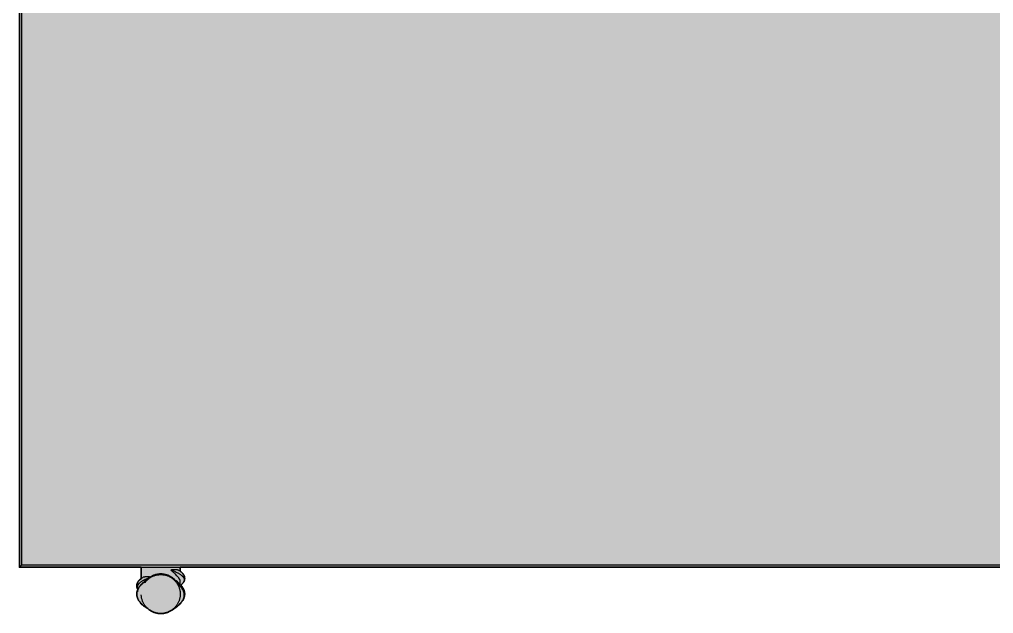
# Model space of a CAD drawing. Header units: millimetres. Extents: x -8 to 1608, y -703 to 404.
# Drawn here: x -7.9 to 392.1, y -703.2 to -459.2 of the extents above; entities that cross this region are included whole.
import ezdxf

# ---------------------------------------------------------------- set-up
doc = ezdxf.new("R2010")
doc.units = ezdxf.units.MM
doc.layers.add('Blocks', color=7, linetype='Continuous')
doc.layers.add('Blocks$Fill', color=7, linetype='Continuous', true_color=0xffffff)
doc.layers.add('Blocks$Inner', color=7, linetype='Continuous', lineweight=25, true_color=0x007f00)
doc.layers.add('Blocks$Outline', color=7, linetype='Continuous', lineweight=35, true_color=0xff3f3f)

# ---------------------------------------------------------------- blocks, each defined once
blk = doc.blocks.new('Rebar Coffee Table Top')
at = {"layer": 'Blocks$Fill'}
blk.add_hatch(color=256, dxfattribs=at).paths.add_polyline_path([(294.87, -252.79), (244.87, -252.79), (244.87, 197.21), (294.87, 197.21), (294.87, 198.65), (294.6, 198.85), (294.47, 198.96), (294.34, 199.07), (294.22, 199.18), (294.1, 199.3), (293.98, 199.42), (293.87, 199.54), (293.76, 199.67), (293.66, 199.8), (293.56, 199.94), (293.47, 200.08), (293.44, 200.13), (293.41, 200.18), (293.35, 200.28), (293.31, 200.37), (293.27, 200.46), (293.23, 200.55), (293.19, 200.64), (293.16, 200.73), (293.13, 200.83), (293.11, 200.92), (293.09, 201.02), (293.07, 201.12), (293.05, 201.21), (293.04, 201.31), (293.03, 201.41), (293.03, 201.51), (293.02, 201.6), (293.03, 201.7), (293.03, 201.8), (293.04, 201.9), (293.05, 202), (293.07, 202.09), (293.09, 202.19), (293.11, 202.29), (293.13, 202.38), (293.16, 202.48), (293.19, 202.57), (293.23, 202.66), (293.27, 202.75), (293.31, 202.84), (293.36, 202.94), (293.41, 203.03), (293.46, 203.12), (293.52, 203.22), (293.58, 203.31), (293.65, 203.41), (293.73, 203.51), (293.81, 203.6), (293.89, 203.7), (294, 203.82), (294.11, 203.93), (294.23, 204.04), (294.71, 204.44), (294.5, 204.67), (294.4, 204.79), (294.3, 204.92), (294.24, 205), (294.02, 205.29), (293.91, 205.46), (293.8, 205.63), (293.7, 205.8), (293.6, 205.98), (293.52, 206.16), (293.43, 206.34), (293.36, 206.53), (293.29, 206.72), (293.22, 206.91), (293.18, 207.05), (293.14, 207.19), (293.11, 207.33), (293.09, 207.48), (293.06, 207.62), (293.05, 207.77), (293.03, 207.91), (293.03, 208.06), (293.02, 208.21), (293.03, 208.35), (293.03, 208.5), (293.05, 208.64), (293.06, 208.79), (293.09, 208.94), (293.11, 209.08), (293.14, 209.22), (293.18, 209.36), (293.22, 209.5), (293.27, 209.65), (293.32, 209.8), (293.38, 209.94), (293.44, 210.09), (293.52, 210.27), (293.61, 210.45), (293.71, 210.62), (293.81, 210.79), (293.91, 210.96), (294.02, 211.12), (294.14, 211.28), (294.25, 211.44), (294.37, 211.59), (294.56, 211.81), (294.75, 212.03), (294.95, 212.24), (295.15, 212.45), (295.36, 212.65), (295.58, 212.85), (295.8, 213.04), (296.02, 213.22), (296.52, 213.61), (297.53, 214.32), (298.04, 214.65), (298.58, 214.96), (298.87, 215.14), (299.11, 215.27), (299.36, 215.4), (299.61, 215.52), (299.87, 215.62), (300.13, 215.72), (300.4, 215.81), (300.66, 215.9), (300.93, 215.97), (301.2, 216.03), (301.48, 216.08), (301.75, 216.13), (302.03, 216.16), (302.31, 216.19), (302.59, 216.2), (302.87, 216.21), (303.15, 216.2), (303.43, 216.19), (303.7, 216.16), (303.98, 216.13), (304.26, 216.08), (304.53, 216.03), (304.8, 215.97), (305.07, 215.9), (305.34, 215.81), (305.6, 215.72), (305.86, 215.62), (306.12, 215.51), (306.37, 215.4), (306.62, 215.27), (306.87, 215.13), (307.11, 214.99), (307.16, 214.96), (307.69, 214.65), (308.21, 214.32), (308.72, 213.98), (309.21, 213.61), (309.72, 213.22), (309.94, 213.04), (310.16, 212.85), (310.37, 212.65), (310.58, 212.45), (310.78, 212.24), (310.98, 212.03), (311.18, 211.81), (311.36, 211.59), (311.48, 211.44), (311.6, 211.28), (311.71, 211.12), (311.82, 210.96), (311.93, 210.79), (312.03, 210.62), (312.12, 210.45), (312.21, 210.27), (312.3, 210.09), (312.36, 209.94), (312.41, 209.8), (312.47, 209.65), (312.51, 209.5), (312.55, 209.36), (312.59, 209.22), (312.62, 209.08), (312.65, 208.94), (312.67, 208.79), (312.69, 208.64), (312.7, 208.5), (312.71, 208.35), (312.71, 208.21), (312.71, 208.06), (312.7, 207.91), (312.69, 207.77), (312.67, 207.62), (312.65, 207.48), (312.62, 207.33), (312.59, 207.19), (312.55, 207.05), (312.51, 206.91), (312.45, 206.72), (312.38, 206.53), (312.3, 206.34), (312.24, 206.21), (312.34, 206.04), (312.39, 205.95), (312.44, 205.87), (312.48, 205.78), (312.51, 205.69), (312.55, 205.6), (312.58, 205.5), (312.61, 205.41), (312.63, 205.31), (312.65, 205.22), (312.67, 205.12), (312.68, 205.03), (312.7, 204.93), (312.7, 204.83), (312.71, 204.73), (312.71, 204.64), (312.71, 204.54), (312.7, 204.44), (312.69, 204.34), (312.68, 204.24), (312.67, 204.15), (312.65, 204.05), (312.63, 203.96), (312.6, 203.86), (312.57, 203.77), (312.54, 203.68), (312.51, 203.58), (312.47, 203.49), (312.43, 203.41), (312.38, 203.32), (312.33, 203.23), (312.3, 203.17), (312.27, 203.11), (312.17, 202.98), (312.07, 202.84), (311.97, 202.71), (311.86, 202.58), (311.75, 202.45), (311.64, 202.33), (311.52, 202.22), (311.4, 202.1), (311.27, 201.99), (311.14, 201.89), (311, 201.79), (310.87, 201.69), (310.87, 197.21), (978.87, 197.21), (978.87, 201.69), (978.6, 201.89), (978.47, 201.99), (978.34, 202.1), (978.22, 202.22), (978.1, 202.33), (977.98, 202.45), (977.87, 202.58), (977.76, 202.71), (977.66, 202.84), (977.56, 202.98), (977.47, 203.11), (977.44, 203.17), (977.41, 203.22), (977.4, 203.23), (977.35, 203.32), (977.31, 203.41), (977.27, 203.49), (977.23, 203.58), (977.19, 203.68), (977.16, 203.77), (977.13, 203.86), (977.11, 203.96), (977.09, 204.05), (977.07, 204.15), (977.05, 204.24), (977.04, 204.34), (977.03, 204.44), (977.03, 204.54), (977.02, 204.64), (977.03, 204.73), (977.03, 204.83), (977.04, 204.93), (977.05, 205.03), (977.06, 205.12), (977.08, 205.22), (977.1, 205.31), (977.13, 205.41), (977.16, 205.5), (977.19, 205.6), (977.22, 205.69), (977.26, 205.78), (977.3, 205.87), (977.34, 205.95), (977.39, 206.04), (977.44, 206.13), (977.49, 206.21), (977.36, 206.53), (977.29, 206.72), (977.22, 206.91), (977.18, 207.05), (977.14, 207.19), (977.11, 207.33), (977.09, 207.48), (977.06, 207.62), (977.05, 207.77), (977.03, 207.91), (977.03, 208.06), (977.02, 208.21), (977.03, 208.35), (977.03, 208.5), (977.05, 208.64), (977.06, 208.79), (977.09, 208.94), (977.11, 209.08), (977.14, 209.22), (977.18, 209.36), (977.22, 209.5), (977.27, 209.65), (977.32, 209.8), (977.38, 209.94), (977.44, 210.09), (977.52, 210.27), (977.61, 210.45), (977.71, 210.62), (977.81, 210.79), (977.91, 210.96), (978.02, 211.12), (978.14, 211.28), (978.25, 211.44), (978.37, 211.59), (978.56, 211.81), (978.75, 212.03), (978.95, 212.24), (979.15, 212.45), (979.36, 212.65), (979.58, 212.85), (979.8, 213.04), (980.02, 213.22), (980.52, 213.61), (981.53, 214.32), (982.04, 214.65), (982.58, 214.96), (982.87, 215.13), (983.11, 215.27), (983.36, 215.4), (983.61, 215.51), (983.87, 215.62), (984.13, 215.72), (984.4, 215.81), (984.66, 215.9), (984.93, 215.97), (985.2, 216.03), (985.48, 216.08), (985.75, 216.13), (986.03, 216.16), (986.31, 216.19), (986.59, 216.2), (986.87, 216.21), (987.15, 216.2), (987.42, 216.19), (987.7, 216.16), (987.98, 216.13), (988.26, 216.08), (988.53, 216.03), (988.8, 215.97), (989.07, 215.9), (989.34, 215.81), (989.6, 215.72), (989.86, 215.62), (990.12, 215.52), (990.37, 215.4), (990.62, 215.27), (990.87, 215.14), (991.11, 214.99), (991.16, 214.96), (991.69, 214.65), (992.21, 214.32), (992.72, 213.98), (993.21, 213.61), (993.72, 213.22), (993.94, 213.04), (994.16, 212.85), (994.37, 212.65), (994.58, 212.45), (994.78, 212.24), (994.98, 212.03), (995.18, 211.81), (995.36, 211.59), (995.48, 211.44), (995.6, 211.28), (995.71, 211.12), (995.82, 210.96), (995.93, 210.79), (996.03, 210.62), (996.12, 210.45), (996.21, 210.27), (996.3, 210.09), (996.36, 209.94), (996.41, 209.8), (996.47, 209.65), (996.51, 209.5), (996.55, 209.36), (996.59, 209.22), (996.62, 209.08), (996.65, 208.94), (996.67, 208.79), (996.69, 208.64), (996.7, 208.5), (996.71, 208.35), (996.71, 208.21), (996.71, 208.06), (996.7, 207.91), (996.69, 207.77), (996.67, 207.62), (996.65, 207.48), (996.62, 207.33), (996.59, 207.19), (996.55, 207.05), (996.51, 206.91), (996.45, 206.72), (996.38, 206.53), (996.3, 206.34), (996.22, 206.16), (996.13, 205.98), (996.03, 205.8), (995.93, 205.63), (995.83, 205.46), (995.71, 205.29), (995.49, 205), (995.34, 204.79), (995.24, 204.67), (995.13, 204.55), (995.03, 204.44), (995.51, 204.04), (995.62, 203.93), (995.74, 203.82), (995.84, 203.7), (995.93, 203.6), (996.01, 203.51), (996.08, 203.41), (996.15, 203.31), (996.21, 203.22), (996.27, 203.12), (996.33, 203.03), (996.38, 202.94), (996.43, 202.84), (996.47, 202.75), (996.51, 202.66), (996.54, 202.57), (996.57, 202.48), (996.6, 202.38), (996.63, 202.29), (996.65, 202.19), (996.67, 202.09), (996.68, 202), (996.69, 201.9), (996.7, 201.8), (996.71, 201.7), (996.71, 201.6), (996.71, 201.51), (996.7, 201.41), (996.7, 201.31), (996.68, 201.21), (996.67, 201.12), (996.65, 201.02), (996.63, 200.92), (996.6, 200.83), (996.57, 200.73), (996.54, 200.64), (996.51, 200.55), (996.47, 200.46), (996.43, 200.37), (996.38, 200.28), (996.33, 200.18), (996.27, 200.08), (996.17, 199.94), (996.07, 199.8), (995.97, 199.67), (995.86, 199.54), (995.75, 199.42), (995.64, 199.3), (995.52, 199.18), (995.4, 199.07), (995.27, 198.96), (995.14, 198.85), (995, 198.75), (994.87, 198.65), (994.87, 197.21), (1044.87, 197.21), (1044.87, -252.79), (994.87, -252.79), (994.87, -257.44), (995.15, -257.65), (995.27, -257.75), (995.39, -257.85), (995.51, -257.96), (995.62, -258.07), (995.74, -258.18), (995.84, -258.3), (995.93, -258.4), (996.01, -258.49), (996.08, -258.59), (996.15, -258.69), (996.21, -258.78), (996.27, -258.88), (996.33, -258.97), (996.38, -259.06), (996.43, -259.16), (996.47, -259.25), (996.51, -259.34), (996.54, -259.43), (996.57, -259.52), (996.6, -259.62), (996.63, -259.71), (996.65, -259.81), (996.67, -259.91), (996.68, -260), (996.69, -260.1), (996.7, -260.2), (996.71, -260.3), (996.71, -260.4), (996.71, -260.49), (996.7, -260.59), (996.7, -260.69), (996.68, -260.79), (996.67, -260.88), (996.65, -260.98), (996.63, -261.08), (996.6, -261.17), (996.57, -261.27), (996.54, -261.36), (996.51, -261.45), (996.47, -261.54), (996.43, -261.63), (996.38, -261.72), (996.33, -261.8), (996.28, -261.89), (996.38, -262.12), (996.45, -262.3), (996.51, -262.5), (996.55, -262.64), (996.59, -262.78), (996.62, -262.92), (996.65, -263.06), (996.67, -263.21), (996.69, -263.36), (996.7, -263.5), (996.71, -263.65), (996.71, -263.79), (996.71, -263.94), (996.7, -264.09), (996.69, -264.23), (996.67, -264.38), (996.65, -264.52), (996.62, -264.67), (996.59, -264.81), (996.55, -264.95), (996.51, -265.09), (996.47, -265.24), (996.41, -265.39), (996.36, -265.53), (996.3, -265.67), (996.21, -265.86), (996.12, -266.03), (996.03, -266.21), (995.93, -266.38), (995.82, -266.55), (995.71, -266.71), (995.6, -266.87), (995.48, -267.03), (995.36, -267.18), (995.18, -267.4), (994.98, -267.62), (994.78, -267.83), (994.58, -268.04), (994.37, -268.24), (994.16, -268.43), (993.94, -268.62), (993.72, -268.81), (992.42, -269.55), (992.01, -269.92), (991.79, -270.1), (991.57, -270.27), (991.34, -270.43), (991.11, -270.58), (990.87, -270.72), (990.62, -270.86), (990.37, -270.98), (990.12, -271.1), (989.86, -271.21), (989.6, -271.31), (989.34, -271.4), (989.07, -271.48), (988.8, -271.56), (988.53, -271.62), (988.26, -271.67), (987.98, -271.72), (987.7, -271.75), (987.42, -271.77), (987.15, -271.79), (986.87, -271.79), (986.59, -271.79), (986.31, -271.77), (986.03, -271.75), (985.75, -271.72), (985.48, -271.67), (985.2, -271.62), (984.93, -271.56), (984.66, -271.48), (984.4, -271.4), (984.13, -271.31), (983.87, -271.21), (983.61, -271.1), (983.36, -270.98), (983.11, -270.86), (982.87, -270.72), (982.63, -270.58), (982.58, -270.54), (982.04, -270.24), (981.53, -269.91), (981.02, -269.56), (980.52, -269.2), (980.02, -268.81), (979.8, -268.62), (979.58, -268.43), (979.36, -268.24), (979.15, -268.04), (978.95, -267.83), (978.75, -267.62), (978.56, -267.4), (978.37, -267.18), (978.25, -267.03), (978.14, -266.87), (978.02, -266.71), (977.91, -266.55), (977.81, -266.38), (977.71, -266.21), (977.61, -266.03), (977.52, -265.86), (977.44, -265.67), (977.38, -265.53), (977.32, -265.39), (977.27, -265.24), (977.22, -265.09), (977.18, -264.95), (977.14, -264.81), (977.11, -264.67), (977.09, -264.52), (977.06, -264.38), (977.05, -264.23), (977.03, -264.09), (977.03, -263.94), (977.02, -263.79), (977.03, -263.65), (977.03, -263.5), (977.05, -263.36), (977.06, -263.21), (977.09, -263.06), (977.11, -262.92), (977.14, -262.78), (977.18, -262.64), (977.22, -262.5), (977.29, -262.3), (977.36, -262.12), (977.43, -261.93), (977.52, -261.75), (977.6, -261.57), (977.7, -261.39), (977.8, -261.21), (977.91, -261.04), (978.02, -260.88), (978.14, -260.72), (978.25, -260.56), (978.37, -260.41), (978.56, -260.19), (978.62, -260.12), (978.38, -259.93), (978.26, -259.83), (978.15, -259.72), (978.04, -259.61), (977.93, -259.5), (977.83, -259.38), (977.74, -259.26), (977.64, -259.14), (977.55, -259.01), (977.47, -258.89), (977.4, -258.77), (977.35, -258.68), (977.31, -258.59), (977.27, -258.5), (977.23, -258.41), (977.19, -258.32), (977.16, -258.23), (977.13, -258.13), (977.11, -258.04), (977.09, -257.94), (977.07, -257.85), (977.05, -257.75), (977.04, -257.65), (977.03, -257.55), (977.03, -257.46), (977.02, -257.36), (977.03, -257.26), (977.03, -257.16), (977.04, -257.06), (977.05, -256.97), (977.07, -256.87), (977.09, -256.77), (977.11, -256.68), (977.13, -256.58), (977.16, -256.49), (977.19, -256.39), (977.23, -256.3), (977.27, -256.21), (977.31, -256.12), (977.36, -256.03), (977.41, -255.93), (977.46, -255.84), (977.52, -255.75), (977.58, -255.66), (977.65, -255.56), (977.73, -255.46), (977.81, -255.36), (977.89, -255.27), (978, -255.15), (978.11, -255.03), (978.23, -254.92), (978.35, -254.82), (978.47, -254.71), (978.59, -254.61), (978.78, -254.47), (978.87, -254.41), (978.87, -252.79), (310.87, -252.79), (310.87, -254.41), (311.15, -254.61), (311.27, -254.71), (311.39, -254.82), (311.51, -254.92), (311.62, -255.03), (311.74, -255.15), (311.84, -255.27), (311.93, -255.36), (312.01, -255.46), (312.08, -255.56), (312.15, -255.66), (312.21, -255.75), (312.27, -255.84), (312.33, -255.93), (312.38, -256.03), (312.43, -256.12), (312.47, -256.21), (312.51, -256.3), (312.54, -256.39), (312.57, -256.49), (312.6, -256.58), (312.63, -256.68), (312.65, -256.77), (312.67, -256.87), (312.68, -256.97), (312.69, -257.06), (312.7, -257.16), (312.71, -257.26), (312.71, -257.36), (312.71, -257.46), (312.7, -257.55), (312.7, -257.65), (312.68, -257.75), (312.67, -257.85), (312.65, -257.94), (312.63, -258.04), (312.6, -258.13), (312.57, -258.23), (312.54, -258.32), (312.51, -258.41), (312.47, -258.5), (312.43, -258.59), (312.38, -258.68), (312.33, -258.77), (312.27, -258.89), (312.18, -259.01), (312.09, -259.14), (312, -259.26), (311.9, -259.38), (311.8, -259.5), (311.69, -259.61), (311.59, -259.72), (311.47, -259.83), (311.36, -259.93), (311.24, -260.03), (311.12, -260.12), (311.36, -260.41), (311.48, -260.56), (311.6, -260.72), (311.71, -260.88), (311.83, -261.04), (311.93, -261.21), (312.03, -261.39), (312.13, -261.57), (312.22, -261.75), (312.3, -261.93), (312.38, -262.12), (312.45, -262.3), (312.51, -262.5), (312.55, -262.64), (312.59, -262.78), (312.62, -262.92), (312.65, -263.06), (312.67, -263.21), (312.69, -263.36), (312.7, -263.5), (312.71, -263.65), (312.71, -263.79), (312.71, -263.94), (312.7, -264.09), (312.69, -264.23), (312.67, -264.38), (312.65, -264.52), (312.62, -264.67), (312.59, -264.81), (312.55, -264.95), (312.51, -265.09), (312.47, -265.24), (312.41, -265.39), (312.36, -265.53), (312.3, -265.67), (312.21, -265.86), (312.12, -266.03), (312.03, -266.21), (311.93, -266.38), (311.82, -266.55), (311.71, -266.71), (311.6, -266.87), (311.48, -267.03), (311.36, -267.18), (311.18, -267.4), (310.98, -267.62), (310.78, -267.83), (310.58, -268.04), (310.37, -268.24), (310.16, -268.43), (309.94, -268.62), (309.72, -268.81), (309.21, -269.2), (308.21, -269.91), (307.69, -270.24), (307.16, -270.54), (306.87, -270.72), (306.62, -270.86), (306.37, -270.98), (306.12, -271.1), (305.86, -271.21), (305.6, -271.31), (305.34, -271.4), (305.07, -271.48), (304.8, -271.56), (304.53, -271.62), (304.26, -271.67), (303.98, -271.72), (303.7, -271.75), (303.43, -271.77), (303.15, -271.79), (302.87, -271.79), (302.59, -271.79), (302.31, -271.77), (302.03, -271.75), (301.75, -271.72), (301.48, -271.67), (301.2, -271.62), (300.93, -271.56), (300.66, -271.48), (300.4, -271.4), (300.13, -271.31), (299.87, -271.21), (299.61, -271.1), (299.36, -270.98), (299.11, -270.86), (298.87, -270.72), (298.63, -270.58), (298.4, -270.43), (298.17, -270.27), (297.94, -270.1), (297.73, -269.92), (297.52, -269.74), (297.31, -269.55), (296.02, -268.81), (295.8, -268.62), (295.58, -268.43), (295.36, -268.24), (295.15, -268.04), (294.95, -267.83), (294.75, -267.62), (294.56, -267.4), (294.37, -267.18), (294.25, -267.03), (294.14, -266.87), (294.02, -266.71), (293.91, -266.55), (293.81, -266.38), (293.71, -266.21), (293.61, -266.03), (293.52, -265.86), (293.44, -265.67), (293.38, -265.53), (293.32, -265.39), (293.27, -265.24), (293.22, -265.09), (293.18, -264.95), (293.14, -264.81), (293.11, -264.67), (293.09, -264.52), (293.06, -264.38), (293.05, -264.23), (293.03, -264.09), (293.03, -263.94), (293.02, -263.79), (293.03, -263.65), (293.03, -263.5), (293.05, -263.36), (293.06, -263.21), (293.09, -263.06), (293.11, -262.92), (293.14, -262.78), (293.18, -262.64), (293.22, -262.5), (293.29, -262.3), (293.36, -262.12), (293.43, -261.93), (293.45, -261.89), (293.35, -261.72), (293.31, -261.63), (293.27, -261.54), (293.23, -261.45), (293.19, -261.36), (293.16, -261.27), (293.13, -261.17), (293.11, -261.08), (293.09, -260.98), (293.07, -260.88), (293.05, -260.79), (293.04, -260.69), (293.03, -260.59), (293.03, -260.49), (293.02, -260.4), (293.03, -260.3), (293.03, -260.2), (293.04, -260.1), (293.05, -260), (293.07, -259.91), (293.09, -259.81), (293.11, -259.71), (293.13, -259.62), (293.16, -259.52), (293.19, -259.43), (293.23, -259.34), (293.27, -259.25), (293.31, -259.16), (293.36, -259.06), (293.41, -258.97), (293.46, -258.88), (293.52, -258.78), (293.58, -258.69), (293.65, -258.59), (293.73, -258.49), (293.81, -258.4), (293.89, -258.3), (294, -258.18), (294.11, -258.07), (294.23, -257.96), (294.35, -257.85), (294.47, -257.75), (294.59, -257.65), (294.78, -257.51), (294.87, -257.44)], flags=0)
at = {"layer": 'Blocks$Inner'}
for p, q in [((294.87, -257.44), (294.87, -252.79)), ((310.87, -254.41), (310.87, -252.79))]:
    blk.add_line(p, q, dxfattribs=at)
for points in [[(245.87, -251.79), (245.87, 196.21), (244.87, 197.21), (244.87, -252.79), (1044.87, -252.79)], [(244.87, -252.79), (245.87, -251.79), (1043.87, -251.79)], [(308.86, -258.12), (308.66, -257.92), (308.46, -257.73), (308.25, -257.54), (308.04, -257.37), (307.82, -257.19), (307.59, -257.03), (307.36, -256.87), (307.12, -256.73), (306.88, -256.59), (306.63, -256.45), (306.38, -256.33), (306.13, -256.22), (305.87, -256.11), (305.61, -256.01), (305.34, -255.92), (305.08, -255.84), (304.81, -255.77), (304.53, -255.71), (304.26, -255.66), (303.98, -255.62), (303.7, -255.59), (303.43, -255.56), (303.15, -255.55), (302.87, -255.54), (302.59, -255.55), (302.32, -255.56), (302.05, -255.58), (301.78, -255.62), (301.51, -255.66), (301.24, -255.71), (300.97, -255.77), (300.7, -255.83), (300.44, -255.91), (300.18, -255.99), (299.92, -256.09), (299.67, -256.19), (299.42, -256.3), (299.17, -256.42), (298.93, -256.54), (298.69, -256.68), (298.46, -256.82), (298.29, -256.78), (298.12, -256.75), (297.95, -256.73), (297.77, -256.71), (297.6, -256.69), (297.43, -256.68), (297.26, -256.68), (297.08, -256.69), (296.91, -256.7), (296.74, -256.71), (296.57, -256.73), (296.39, -256.76), (296.22, -256.8), (296.06, -256.84), (295.89, -256.88), (295.72, -256.93), (295.56, -256.99), (295.38, -257.1), (295.17, -257.23), (294.97, -257.37), (294.78, -257.51), (294.59, -257.65), (294.47, -257.75), (294.35, -257.85), (294.23, -257.96), (294.11, -258.07), (294, -258.18), (293.89, -258.3), (293.81, -258.4), (293.73, -258.49), (293.65, -258.59), (293.58, -258.69), (293.52, -258.78), (293.46, -258.88), (293.41, -258.97), (293.36, -259.06), (293.31, -259.16), (293.27, -259.25), (293.23, -259.34), (293.19, -259.43), (293.16, -259.52), (293.13, -259.62), (293.11, -259.71), (293.09, -259.81), (293.07, -259.91), (293.05, -260), (293.04, -260.1), (293.03, -260.2), (293.03, -260.3), (293.02, -260.4), (293.03, -260.49), (293.03, -260.59), (293.04, -260.69), (293.05, -260.79), (293.07, -260.88), (293.09, -260.98), (293.11, -261.08), (293.13, -261.17), (293.16, -261.27), (293.19, -261.36), (293.23, -261.45), (293.27, -261.54), (293.31, -261.63), (293.35, -261.72), (293.4, -261.8), (293.42, -261.85), (293.45, -261.89)], [(293.43, -262.85), (293.45, -262.69), (293.47, -262.54), (293.49, -262.38), (293.52, -262.22), (293.56, -262.07), (293.6, -261.92), (293.65, -261.77), (293.7, -261.62), (293.76, -261.47), (293.82, -261.33), (293.89, -261.18), (293.96, -261.04), (294.04, -260.9), (294.12, -260.77), (294.21, -260.64), (294.3, -260.51), (294.4, -260.38), (294.5, -260.26), (294.6, -260.14), (294.71, -260.02), (294.82, -259.91), (294.94, -259.8), (295.06, -259.7), (295.18, -259.6), (295.31, -259.51), (295.44, -259.42), (295.57, -259.33), (295.7, -259.25), (295.84, -259.17), (295.98, -259.1), (296.13, -259.03), (296.27, -258.97), (296.42, -258.91), (296.57, -258.86), (296.75, -258.64), (296.93, -258.43), (297.12, -258.23), (297.32, -258.03), (297.52, -257.84), (297.73, -257.66), (297.95, -257.48), (298.17, -257.32), (298.4, -257.16), (298.64, -257), (298.87, -256.86), (299.12, -256.73), (299.37, -256.6), (299.62, -256.48), (299.88, -256.37), (300.14, -256.27), (300.4, -256.18), (300.67, -256.1), (300.94, -256.03), (301.21, -255.97), (301.49, -255.91), (301.76, -255.87), (302.04, -255.84), (302.32, -255.81), (302.6, -255.8), (302.87, -255.79), (303.15, -255.8), (303.43, -255.81), (303.71, -255.84), (303.99, -255.87), (304.26, -255.92), (304.54, -255.97), (304.81, -256.03), (305.08, -256.11), (305.35, -256.19), (305.61, -256.28), (305.87, -256.38), (306.13, -256.49), (306.38, -256.61), (306.63, -256.73), (306.87, -256.87), (307.11, -257.01), (307.35, -257.16), (307.57, -257.33), (307.8, -257.49), (308.01, -257.67), (308.22, -257.85), (308.43, -258.04), (308.63, -258.24), (308.82, -258.44), (309, -258.66), (309.17, -258.87), (309.34, -259.1), (309.5, -259.32), (309.65, -259.56), (309.8, -259.8), (309.93, -260.04), (310.06, -260.29), (310.18, -260.54), (310.29, -260.8), (310.39, -261.06), (310.48, -261.33), (310.56, -261.59), (310.63, -261.86), (310.69, -262.13), (310.75, -262.41), (310.79, -262.68), (310.82, -262.96), (310.85, -263.24), (310.86, -263.52), (310.87, -263.8), (310.86, -264.08), (310.85, -264.36), (310.82, -264.63), (310.79, -264.91), (310.75, -265.19), (310.69, -265.46), (310.63, -265.73), (310.56, -266), (310.47, -266.27), (310.38, -266.53), (310.28, -266.79), (310.17, -267.05), (310.06, -267.3), (309.93, -267.55), (309.79, -267.8), (309.65, -268.04), (309.5, -268.27), (309.34, -268.5), (309.17, -268.72), (308.99, -268.94), (308.81, -269.15), (308.62, -269.35), (308.42, -269.55), (308.22, -269.74), (308.01, -269.92), (307.79, -270.1), (307.57, -270.27), (307.34, -270.43), (307.11, -270.58), (306.87, -270.72), (306.62, -270.86), (306.37, -270.98), (306.12, -271.1), (305.86, -271.21), (305.6, -271.31), (305.34, -271.4), (305.07, -271.48), (304.8, -271.56), (304.53, -271.62), (304.26, -271.67), (303.98, -271.72), (303.7, -271.75), (303.43, -271.77), (303.15, -271.79), (302.87, -271.79), (302.59, -271.79), (302.31, -271.77), (302.03, -271.75), (301.75, -271.72), (301.48, -271.67), (301.2, -271.62), (300.93, -271.56), (300.66, -271.48), (300.4, -271.4), (300.13, -271.31), (299.87, -271.21), (299.61, -271.1), (299.36, -270.98), (299.11, -270.86), (298.87, -270.72), (298.63, -270.58), (298.4, -270.43), (298.17, -270.27), (297.94, -270.1), (297.73, -269.92), (297.52, -269.74), (297.31, -269.55), (297.11, -269.35), (296.92, -269.15), (296.74, -268.94), (296.56, -268.72), (296.4, -268.5), (296.24, -268.27), (296.08, -268.04), (295.94, -267.8), (295.81, -267.55), (295.68, -267.3), (295.56, -267.05), (295.45, -266.79), (295.35, -266.53), (295.26, -266.27), (295.18, -266), (295.11, -265.73), (295.04, -265.46), (294.99, -265.19), (294.95, -264.91), (294.91, -264.63), (294.89, -264.36), (294.87, -264.08)], [(310.87, -259.84), (310.87, -259.04), (310.86, -258.72), (310.85, -258.61), (310.83, -258.49), (310.82, -258.42), (310.81, -258.35), (310.8, -258.29), (310.67, -257.88), (310.64, -257.81), (310.61, -257.74), (310.57, -257.67), (310.53, -257.59), (310.48, -257.51), (310.43, -257.43), (310.35, -257.3), (310.26, -257.17), (310.16, -257.03), (310.05, -256.9), (309.93, -256.75), (309.81, -256.6), (309.53, -256.28), (308.89, -255.61), (308.53, -255.27), (308.23, -255.02), (307.95, -254.76), (307.67, -254.48), (307.4, -254.2), (307.15, -253.91), (307.15, -253.91), (307.15, -253.91), (307.15, -253.9), (307.15, -253.9), (307.15, -253.9), (307.15, -253.9), (307.15, -253.9), (307.15, -253.89), (307.15, -253.89), (307.15, -253.89), (307.15, -253.89), (307.15, -253.89), (307.15, -253.89), (307.15, -253.88), (307.15, -253.88), (307.15, -253.88), (307.15, -253.88), (307.15, -253.88), (307.15, -253.87), (307.15, -253.87), (307.16, -253.87), (307.16, -253.87), (307.16, -253.87), (307.16, -253.87), (307.16, -253.86), (307.16, -253.86), (307.16, -253.86), (307.16, -253.86), (307.16, -253.86), (307.16, -253.86), (307.17, -253.85), (307.17, -253.85), (307.17, -253.85), (307.17, -253.85), (307.17, -253.85), (307.17, -253.85), (307.18, -253.84), (307.18, -253.84), (307.18, -253.84), (307.18, -253.84), (307.19, -253.83), (307.19, -253.83), (307.2, -253.83), (307.2, -253.82), (307.2, -253.82), (307.21, -253.82), (307.21, -253.82), (307.22, -253.81), (307.22, -253.81), (307.23, -253.81), (307.24, -253.8), (307.25, -253.8), (307.26, -253.79), (307.27, -253.79), (307.29, -253.78), (307.3, -253.78), (307.33, -253.77), (307.36, -253.76), (307.4, -253.75), (307.44, -253.74), (307.48, -253.73), (307.54, -253.72), (307.6, -253.71), (307.72, -253.7), (307.84, -253.69), (307.96, -253.68), (308.19, -253.66), (308.42, -253.65), (308.65, -253.65), (308.88, -253.65), (308.99, -253.66), (309.09, -253.67), (309.19, -253.68), (309.3, -253.69), (309.39, -253.7), (309.49, -253.72), (309.58, -253.73), (309.68, -253.76), (309.75, -253.77), (309.81, -253.79), (309.88, -253.82), (309.95, -253.84), (310.01, -253.87), (310.17, -253.95), (310.36, -254.06), (310.56, -254.19), (310.76, -254.33), (310.96, -254.47), (311.15, -254.61), (311.27, -254.71), (311.39, -254.82), (311.51, -254.92), (311.62, -255.03), (311.74, -255.15), (311.84, -255.27), (311.93, -255.36), (312.01, -255.46), (312.08, -255.56), (312.15, -255.66), (312.21, -255.75), (312.27, -255.84), (312.33, -255.93), (312.38, -256.03), (312.43, -256.12), (312.47, -256.21), (312.51, -256.3), (312.54, -256.39), (312.57, -256.49), (312.6, -256.58), (312.63, -256.68), (312.65, -256.77), (312.67, -256.87), (312.68, -256.97), (312.69, -257.06), (312.7, -257.16), (312.71, -257.26), (312.71, -257.36), (312.71, -257.46), (312.7, -257.55), (312.7, -257.65), (312.68, -257.75), (312.67, -257.85), (312.65, -257.94), (312.63, -258.04), (312.6, -258.13), (312.57, -258.23), (312.54, -258.32), (312.51, -258.41), (312.47, -258.5), (312.43, -258.59), (312.38, -258.68), (312.33, -258.77)], [(307.15, -253.91), (308.8, -254.58), (309.25, -254.79), (309.7, -255.02), (309.91, -255.13), (310.13, -255.25), (310.34, -255.37), (310.55, -255.5), (310.74, -255.63), (310.94, -255.76), (311.12, -255.89), (311.3, -256.03), (311.42, -256.12), (311.53, -256.22), (311.64, -256.31), (311.74, -256.41), (311.84, -256.51), (311.93, -256.61), (312, -256.69), (312.06, -256.77), (312.12, -256.85), (312.18, -256.93), (312.23, -256.99), (312.27, -257.06), (312.31, -257.12), (312.34, -257.19), (312.38, -257.26), (312.4, -257.32), (312.43, -257.37), (312.45, -257.43), (312.47, -257.49), (312.49, -257.55), (312.5, -257.61), (312.5, -258.33), (312.49, -258.39), (312.47, -258.45), (312.45, -258.51), (312.43, -258.57), (312.4, -258.63), (312.38, -258.68), (312.27, -258.89), (312.18, -259.01), (312.09, -259.14), (312, -259.26), (311.9, -259.38), (311.8, -259.5), (311.69, -259.61), (311.59, -259.72), (311.47, -259.83), (311.36, -259.93), (311.24, -260.03), (311.12, -260.12)], [(297.89, -257.21), (297.39, -257.42), (296.94, -257.62), (296.48, -257.83), (296.04, -258.05), (295.82, -258.17), (295.6, -258.29), (295.4, -258.41), (295.19, -258.54), (294.99, -258.66), (294.8, -258.8), (294.61, -258.93), (294.43, -259.07), (294.34, -259.14), (294.26, -259.21), (294.18, -259.28), (294.1, -259.35), (294.02, -259.42), (293.94, -259.5), (293.87, -259.57), (293.8, -259.65), (293.73, -259.73), (293.67, -259.8), (293.61, -259.88), (293.55, -259.97), (293.52, -260), (293.5, -260.05), (293.47, -260.09), (293.45, -260.13), (293.42, -260.17), (293.4, -260.21), (293.38, -260.25), (293.36, -260.3), (293.34, -260.34), (293.32, -260.38), (293.3, -260.42), (293.29, -260.47), (293.27, -260.51), (293.26, -260.56), (293.24, -260.6), (293.23, -260.64), (293.22, -260.69), (293.21, -260.73), (293.2, -260.78), (293.2, -260.82), (293.19, -260.87), (293.19, -260.92), (293.19, -260.96), (293.19, -261.01), (293.19, -261.05), (293.19, -261.1), (293.19, -261.14), (293.2, -261.19), (293.2, -261.24), (293.21, -261.28), (293.22, -261.33), (293.23, -261.37), (293.24, -261.41), (293.26, -261.46), (293.27, -261.5), (293.29, -261.55), (293.3, -261.59), (293.32, -261.63), (293.34, -261.68), (293.36, -261.72), (293.38, -261.76), (293.4, -261.81)], [(298.57, -257.04), (298.14, -257.28), (297.72, -257.54), (297.31, -257.81), (296.91, -258.09), (296.52, -258.38), (296.14, -258.69), (295.76, -259), (295.4, -259.34), (295.05, -259.68), (294.71, -260.03), (294.38, -260.39)], [(298.46, -256.82), (297.89, -257.21), (296.88, -258.12)], [(309.21, -269.2), (309.72, -268.81), (309.94, -268.62), (310.16, -268.43), (310.37, -268.24), (310.58, -268.04), (310.78, -267.83), (310.98, -267.62), (311.18, -267.4), (311.36, -267.18), (311.48, -267.03), (311.6, -266.87), (311.71, -266.71), (311.82, -266.55), (311.93, -266.38), (312.03, -266.21), (312.12, -266.03), (312.21, -265.86), (312.3, -265.67), (312.36, -265.53), (312.41, -265.39), (312.47, -265.24), (312.51, -265.09), (312.55, -264.95), (312.59, -264.81), (312.62, -264.67), (312.65, -264.52), (312.67, -264.38), (312.69, -264.23), (312.7, -264.09), (312.71, -263.94), (312.71, -263.79), (312.71, -263.65), (312.7, -263.5), (312.69, -263.36), (312.67, -263.21), (312.65, -263.06), (312.62, -262.92), (312.59, -262.78), (312.55, -262.64), (312.51, -262.5), (312.45, -262.3), (312.38, -262.12), (312.3, -261.93), (312.22, -261.75), (312.13, -261.57), (312.03, -261.39), (311.93, -261.21), (311.83, -261.04), (311.71, -260.88), (311.6, -260.72), (311.48, -260.56), (311.36, -260.41), (311.18, -260.19), (310.98, -259.97), (310.78, -259.76), (310.58, -259.55), (310.37, -259.35), (310.16, -259.15), (309.94, -258.96), (309.72, -258.78), (309.23, -258.4), (308.73, -258.03), (308.22, -257.69), (307.7, -257.36), (307.16, -257.04)], [(307.16, -270.54), (307.69, -270.24), (308.21, -269.91), (308.72, -269.56), (309.21, -269.2), (309.7, -268.82), (309.91, -268.64), (310.13, -268.45), (310.34, -268.26), (310.55, -268.06), (310.74, -267.86), (310.94, -267.66), (311.13, -267.45), (311.3, -267.23), (311.42, -267.08), (311.53, -266.94), (311.64, -266.78), (311.74, -266.63), (311.84, -266.47), (311.93, -266.31), (312.02, -266.15), (312.11, -265.99), (312.18, -265.82), (312.24, -265.69), (312.29, -265.56), (312.33, -265.43), (312.38, -265.3), (312.41, -265.18), (312.44, -265.05), (312.47, -264.93), (312.49, -264.8), (312.51, -264.67), (312.53, -264.55), (312.54, -264.42), (312.54, -264.29), (312.55, -264.16), (312.54, -264.03), (312.54, -263.91), (312.53, -263.78), (312.51, -263.65), (312.49, -263.52), (312.47, -263.4), (312.44, -263.27), (312.41, -263.15), (312.37, -263.03), (312.33, -262.9), (312.28, -262.78), (312.24, -262.67), (312.18, -262.55), (312.11, -262.38), (312.02, -262.22), (311.93, -262.05), (311.84, -261.9), (311.74, -261.74), (311.64, -261.59), (311.53, -261.43), (311.42, -261.28), (311.3, -261.14), (311.13, -260.92), (310.94, -260.71), (310.74, -260.51), (310.55, -260.3), (309.59, -259.46)], [(294.23, -260.59), (294.13, -260.73), (294.02, -260.88), (293.91, -261.04), (293.8, -261.21), (293.7, -261.39), (293.6, -261.57), (293.52, -261.75), (293.43, -261.93), (293.36, -262.12), (293.29, -262.3), (293.22, -262.5), (293.18, -262.64), (293.14, -262.78), (293.11, -262.92), (293.09, -263.06), (293.06, -263.21), (293.05, -263.36), (293.03, -263.5), (293.03, -263.65), (293.02, -263.79), (293.03, -263.94), (293.03, -264.09), (293.05, -264.23), (293.06, -264.38), (293.09, -264.52), (293.11, -264.67), (293.14, -264.81), (293.18, -264.95), (293.22, -265.09), (293.27, -265.24), (293.32, -265.39), (293.38, -265.53), (293.44, -265.67), (293.52, -265.86), (293.61, -266.03), (293.71, -266.21), (293.81, -266.38), (293.91, -266.55), (294.02, -266.71), (294.14, -266.87), (294.25, -267.03), (294.37, -267.18), (294.56, -267.4), (294.75, -267.62), (294.95, -267.83), (295.15, -268.04), (295.36, -268.24), (295.58, -268.43), (295.8, -268.62), (296.02, -268.81), (297.31, -269.55)]]:
    blk.add_lwpolyline(points, dxfattribs=at)
at = {"layer": 'Blocks$Outline'}
for points in [[(294.87, -252.79), (244.87, -252.79), (244.87, 197.21)], [(294.87, -257.44), (294.87, -252.79)], [(978.87, -252.79), (310.87, -252.79)], [(310.87, -252.79), (310.87, -254.41)], [(310.87, -254.41), (310.96, -254.47), (311.15, -254.61), (311.27, -254.71), (311.39, -254.82), (311.51, -254.92), (311.62, -255.03), (311.74, -255.15), (311.84, -255.27), (311.93, -255.36), (312.01, -255.46), (312.08, -255.56), (312.15, -255.66), (312.21, -255.75), (312.27, -255.84), (312.33, -255.93), (312.38, -256.03), (312.43, -256.12), (312.47, -256.21), (312.51, -256.3), (312.54, -256.39), (312.57, -256.49), (312.6, -256.58), (312.63, -256.68), (312.65, -256.77), (312.67, -256.87), (312.68, -256.97), (312.69, -257.06), (312.7, -257.16), (312.71, -257.26), (312.71, -257.36), (312.71, -257.46), (312.7, -257.55), (312.7, -257.65), (312.68, -257.75), (312.67, -257.85), (312.65, -257.94), (312.63, -258.04), (312.6, -258.13), (312.57, -258.23), (312.54, -258.32), (312.51, -258.41), (312.47, -258.5), (312.43, -258.59), (312.38, -258.68), (312.33, -258.77)], [(293.45, -261.89), (293.42, -261.85), (293.4, -261.8), (293.35, -261.72), (293.31, -261.63), (293.27, -261.54), (293.23, -261.45), (293.19, -261.36), (293.16, -261.27), (293.13, -261.17), (293.11, -261.08), (293.09, -260.98), (293.07, -260.88), (293.05, -260.79), (293.04, -260.69), (293.03, -260.59), (293.03, -260.49), (293.02, -260.4), (293.03, -260.3), (293.03, -260.2), (293.04, -260.1), (293.05, -260), (293.07, -259.91), (293.09, -259.81), (293.11, -259.71), (293.13, -259.62), (293.16, -259.52), (293.19, -259.43), (293.23, -259.34), (293.27, -259.25), (293.31, -259.16), (293.36, -259.06), (293.41, -258.97), (293.46, -258.88), (293.52, -258.78), (293.58, -258.69), (293.65, -258.59), (293.73, -258.49), (293.81, -258.4), (293.89, -258.3), (294, -258.18), (294.11, -258.07), (294.23, -257.96), (294.35, -257.85), (294.47, -257.75), (294.59, -257.65), (294.78, -257.51), (294.87, -257.44)], [(312.33, -258.77), (312.27, -258.89), (312.18, -259.01), (312.09, -259.14), (312, -259.26), (311.9, -259.38), (311.8, -259.5), (311.69, -259.61), (311.59, -259.72), (311.47, -259.83), (311.36, -259.93), (311.24, -260.03), (311.12, -260.12)], [(297.31, -269.55), (296.02, -268.81), (295.8, -268.62), (295.58, -268.43), (295.36, -268.24), (295.15, -268.04), (294.95, -267.83), (294.75, -267.62), (294.56, -267.4), (294.37, -267.18), (294.25, -267.03), (294.14, -266.87), (294.02, -266.71), (293.91, -266.55), (293.81, -266.38), (293.71, -266.21), (293.61, -266.03), (293.52, -265.86), (293.44, -265.67), (293.38, -265.53), (293.32, -265.39), (293.27, -265.24), (293.22, -265.09), (293.18, -264.95), (293.14, -264.81), (293.11, -264.67), (293.09, -264.52), (293.06, -264.38), (293.05, -264.23), (293.03, -264.09), (293.03, -263.94), (293.02, -263.79), (293.03, -263.65), (293.03, -263.5), (293.05, -263.36), (293.06, -263.21), (293.09, -263.06), (293.11, -262.92), (293.14, -262.78), (293.18, -262.64), (293.22, -262.5), (293.29, -262.3), (293.36, -262.12), (293.43, -261.93), (293.45, -261.89)], [(311.12, -260.12), (311.18, -260.19), (311.36, -260.41), (311.48, -260.56), (311.6, -260.72), (311.71, -260.88), (311.83, -261.04), (311.93, -261.21), (312.03, -261.39), (312.13, -261.57), (312.22, -261.75), (312.3, -261.93), (312.38, -262.12), (312.45, -262.3), (312.51, -262.5), (312.55, -262.64), (312.59, -262.78), (312.62, -262.92), (312.65, -263.06), (312.67, -263.21), (312.69, -263.36), (312.7, -263.5), (312.71, -263.65), (312.71, -263.79), (312.71, -263.94), (312.7, -264.09), (312.69, -264.23), (312.67, -264.38), (312.65, -264.52), (312.62, -264.67), (312.59, -264.81), (312.55, -264.95), (312.51, -265.09), (312.47, -265.24), (312.41, -265.39), (312.36, -265.53), (312.3, -265.67), (312.21, -265.86), (312.12, -266.03), (312.03, -266.21), (311.93, -266.38), (311.82, -266.55), (311.71, -266.71), (311.6, -266.87), (311.48, -267.03), (311.36, -267.18), (311.18, -267.4), (310.98, -267.62), (310.78, -267.83), (310.58, -268.04), (310.37, -268.24), (310.16, -268.43), (309.94, -268.62), (309.72, -268.81), (309.21, -269.2)], [(307.16, -270.54), (307.11, -270.58), (306.87, -270.72), (306.62, -270.86), (306.37, -270.98), (306.12, -271.1), (305.86, -271.21), (305.6, -271.31), (305.34, -271.4), (305.07, -271.48), (304.8, -271.56), (304.53, -271.62), (304.26, -271.67), (303.98, -271.72), (303.7, -271.75), (303.43, -271.77), (303.15, -271.79), (302.87, -271.79), (302.59, -271.79), (302.31, -271.77), (302.03, -271.75), (301.75, -271.72), (301.48, -271.67), (301.2, -271.62), (300.93, -271.56), (300.66, -271.48), (300.4, -271.4), (300.13, -271.31), (299.87, -271.21), (299.61, -271.1), (299.36, -270.98), (299.11, -270.86), (298.87, -270.72), (298.63, -270.58), (298.4, -270.43), (298.17, -270.27), (297.94, -270.1), (297.73, -269.92), (297.52, -269.74), (297.31, -269.55)], [(309.21, -269.2), (308.72, -269.56), (308.21, -269.91), (307.69, -270.24), (307.16, -270.54)]]:
    blk.add_lwpolyline(points, dxfattribs=at)

msp = doc.modelspace()

# ---------------------------------------------------------------- block references
at = {"layer": 'Blocks'}
msp.add_blockref('Rebar Coffee Table Top', (-252.72, -431.44), dxfattribs=at)

doc.saveas('drawing.dxf')
